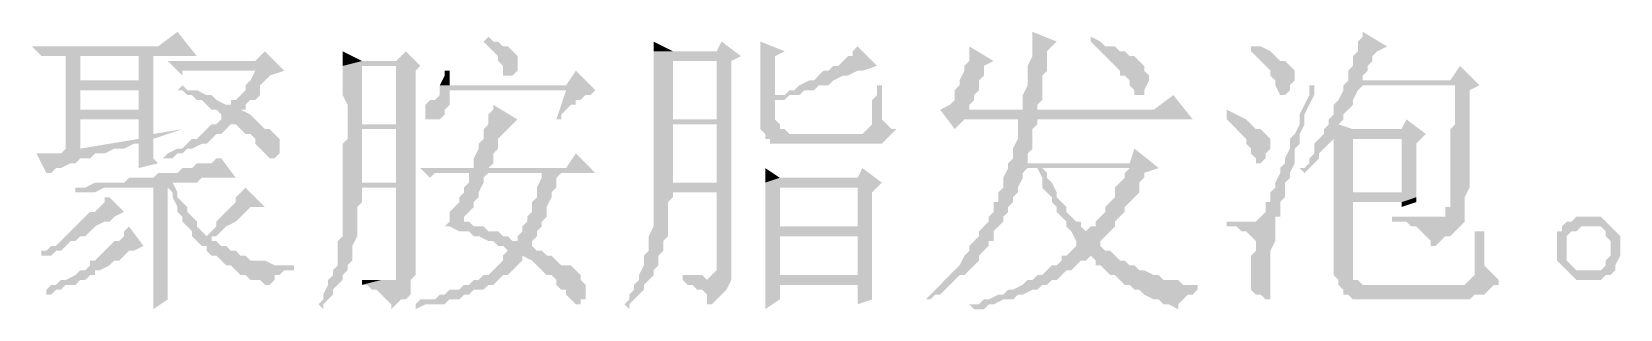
# Model space of a CAD drawing. Header units: millimetres. Extents: x 6 to 291, y 3 to 207.
# Drawn here: x 160.02 to 173.86, y 171.28 to 173.69 of the extents above; entities that cross this region are included whole.
import ezdxf

# ---------------------------------------------------------------- set-up
doc = ezdxf.new("R2010")
doc.units = ezdxf.units.MM

msp = doc.modelspace()

# ---------------------------------------------------------------- hatches: boundary and pattern name
at = {"true_color": 0x00b8b8}
h = msp.add_hatch(color=132, dxfattribs=at)
h.dxf.hatch_style = 2
h.paths.add_polyline_path([(161.289859, 173.693667), (161.120526, 173.566667), (160.019859, 173.566667), (160.104526, 173.482), (161.459192, 173.482)])
h = msp.add_hatch(color=132, dxfattribs=at)
h.dxf.hatch_style = 2
h.paths.add_polyline_path([(163.999192, 173.651333), (163.956859, 173.609), (163.999192, 173.566667), (164.041526, 173.524333), (164.083859, 173.482), (164.083859, 173.439667), (164.126192, 173.397333), (164.126192, 173.312667), (164.210859, 173.312667), (164.253192, 173.355), (164.253192, 173.482), (164.210859, 173.524333), (164.168526, 173.566667), (164.126192, 173.566667), (164.083859, 173.609), (164.041526, 173.609)])
h = msp.add_hatch(color=132, dxfattribs=at)
h.dxf.hatch_style = 2
h.paths.add_polyline_path([(165.438526, 173.609), (165.438526, 173.566667), (165.438526, 173.524333), (165.607859, 173.524333)])
h = msp.add_hatch(color=132, dxfattribs=at)
h.dxf.hatch_style = 2
h.paths.add_polyline_path([(166.031192, 173.609), (165.988859, 173.524333), (165.438526, 173.524333), (165.438526, 173.482), (165.988859, 173.439667), (165.988859, 172.931667), (165.438526, 172.931667), (165.988859, 172.889333), (165.988859, 172.381333), (165.607859, 172.381333), (165.438526, 172.339), (165.988859, 172.296667), (165.988859, 171.619333), (165.946526, 171.577), (165.904192, 171.534667), (165.692526, 171.534667), (165.734859, 171.492333), (165.777192, 171.492333), (165.819526, 171.45), (165.861859, 171.45), (165.904192, 171.407667), (165.904192, 171.323), (165.946526, 171.323), (165.988859, 171.365333), (166.031192, 171.407667), (166.073526, 171.45), (166.115859, 171.534667), (166.115859, 173.439667), (166.200526, 173.482)])
h = msp.add_hatch(color=132, dxfattribs=at)
h.dxf.hatch_style = 2
h.paths.add_polyline_path([(166.369859, 173.609), (166.369859, 173.566667), (166.369859, 173.143333), (166.496859, 173.143333), (166.496859, 173.482), (166.581526, 173.524333)])
h = msp.add_hatch(color=132, dxfattribs=at)
h.dxf.hatch_style = 2
h.paths.add_polyline_path([(168.740526, 173.693667), (168.740526, 173.482), (168.698192, 173.397333), (168.698192, 173.228), (168.655859, 173.143333), (168.655859, 173.016333), (168.190192, 173.016333), (168.782859, 173.016333), (168.782859, 173.058667), (168.825192, 173.101), (168.825192, 173.312667), (168.867526, 173.355), (168.867526, 173.524333), (168.952192, 173.609)])
h = msp.add_hatch(color=132, dxfattribs=at)
h.dxf.hatch_style = 2
h.paths.add_polyline_path([(169.248526, 173.651333), (169.248526, 173.609), (169.290859, 173.566667), (169.333192, 173.524333), (169.375526, 173.482), (169.417859, 173.439667), (169.460192, 173.397333), (169.502526, 173.355), (169.502526, 173.312667), (169.544859, 173.312667), (169.587192, 173.270333), (169.587192, 173.228), (169.629526, 173.185667), (169.629526, 173.143333), (169.714192, 173.143333), (169.714192, 173.185667), (169.756526, 173.270333), (169.756526, 173.312667), (169.714192, 173.355), (169.714192, 173.397333), (169.671859, 173.439667), (169.629526, 173.482), (169.587192, 173.482), (169.544859, 173.524333), (169.502526, 173.524333), (169.460192, 173.566667), (169.375526, 173.566667), (169.333192, 173.609)])
h = msp.add_hatch(color=132, dxfattribs=at)
h.dxf.hatch_style = 2
h.paths.add_polyline_path([(171.619192, 173.693667), (171.619192, 173.651333), (171.576859, 173.609), (171.576859, 173.524333), (171.534526, 173.482), (171.534526, 173.397333), (171.492192, 173.355), (171.492192, 173.270333), (171.449859, 173.228), (172.423526, 173.228), (172.423526, 172.889333), (172.381192, 172.847), (172.381192, 172.423667), (172.381192, 172.169667), (172.338859, 172.169667), (172.338859, 172.085), (172.254192, 172.085), (172.508192, 172.042667), (172.508192, 172.254333), (172.550526, 172.339), (172.550526, 172.423667), (172.550526, 173.185667), (172.635192, 173.228), (171.619192, 173.270333), (171.619192, 173.312667), (171.661526, 173.355), (171.661526, 173.397333), (171.703859, 173.439667), (171.703859, 173.482), (171.746192, 173.524333), (171.830859, 173.566667)])
h = msp.add_hatch(color=132, dxfattribs=at)
h.dxf.hatch_style = 2
h.paths.add_polyline_path([(160.316192, 173.482), (160.316192, 172.677667), (160.273859, 172.635333), (160.062192, 172.635333), (160.146859, 172.466), (160.189192, 172.466), (160.231526, 172.508333), (160.273859, 172.508333), (160.358526, 172.550667), (160.400859, 172.550667), (160.443192, 172.593), (160.527859, 172.593), (160.570192, 172.635333), (160.654859, 172.635333), (160.739526, 172.677667), (160.781859, 172.677667), (160.443192, 172.677667), (160.443192, 172.931667), (160.951192, 172.931667), (160.443192, 173.016333), (160.443192, 173.185667), (160.951192, 173.185667), (160.443192, 173.270333), (160.443192, 173.482), (160.951192, 173.482)])
h = msp.add_hatch(color=132, dxfattribs=at)
h.dxf.hatch_style = 2
h.paths.add_polyline_path([(161.078192, 173.482), (160.316192, 173.482), (160.951192, 173.482), (160.951192, 173.270333), (160.443192, 173.270333), (160.951192, 173.185667), (160.951192, 173.016333), (160.443192, 173.016333), (160.951192, 172.931667), (160.951192, 172.762333), (161.078192, 172.804667)])
h = msp.add_hatch(color=132, dxfattribs=at)
h.dxf.hatch_style = 2
h.paths.add_polyline_path([(162.051859, 173.524333), (161.967192, 173.439667), (161.205192, 173.439667), (161.332192, 173.312667), (161.332192, 173.355), (162.221192, 173.355)])
h = msp.add_hatch(color=132, dxfattribs=at)
h.dxf.hatch_style = 2
h.paths.add_polyline_path([(163.279526, 173.524333), (163.194859, 173.439667), (162.898526, 173.439667), (162.729192, 173.397333), (162.729192, 173.143333), (162.771526, 173.058667), (162.771526, 172.847), (162.898526, 172.889333), (162.898526, 173.397333), (163.406526, 173.397333)])
h = msp.add_hatch(color=132, dxfattribs=at)
h.dxf.hatch_style = 2
h.paths.add_polyline_path([(162.729192, 173.524333), (162.729192, 173.397333), (162.898526, 173.439667)])
h = msp.add_hatch(color=132, dxfattribs=at)
h.dxf.hatch_style = 2
h.paths.add_polyline_path([(165.438526, 173.482), (165.438526, 172.931667), (165.607859, 172.931667), (165.607859, 173.439667), (165.988859, 173.439667)])
h = msp.add_hatch(color=132, dxfattribs=at)
h.dxf.hatch_style = 2
h.paths.add_polyline_path([(167.216526, 173.566667), (167.174192, 173.524333), (167.174192, 173.482), (167.131859, 173.482), (167.089526, 173.439667), (167.047192, 173.397333), (167.004859, 173.397333), (166.962526, 173.355), (166.920192, 173.355), (166.877859, 173.312667), (166.835526, 173.270333), (166.793192, 173.270333), (166.708526, 173.228), (166.666192, 173.185667), (166.623859, 173.185667), (166.581526, 173.143333), (166.369859, 173.143333), (166.369859, 172.847), (166.412192, 172.804667), (166.666192, 172.804667), (166.623859, 172.804667), (166.581526, 172.847), (166.539192, 172.847), (166.539192, 172.889333), (166.496859, 172.931667), (166.496859, 173.101), (166.581526, 173.101), (166.623859, 173.143333), (166.708526, 173.143333), (166.750859, 173.185667), (166.835526, 173.185667), (166.877859, 173.228), (166.962526, 173.228), (167.004859, 173.270333), (167.089526, 173.312667), (167.131859, 173.312667), (167.216526, 173.355), (167.258859, 173.355), (167.385859, 173.397333)])
h = msp.add_hatch(color=132, dxfattribs=at)
h.dxf.hatch_style = 2
h.paths.add_polyline_path([(168.190192, 173.566667), (168.190192, 173.439667), (168.147859, 173.397333), (168.147859, 173.355), (168.105526, 173.270333), (168.105526, 173.228), (168.063192, 173.185667), (168.063192, 173.101), (168.020859, 173.058667), (167.936192, 173.016333), (168.782859, 173.016333), (168.190192, 173.016333), (168.190192, 173.058667), (168.232526, 173.101), (168.232526, 173.143333), (168.274859, 173.185667), (168.274859, 173.270333), (168.317192, 173.312667), (168.317192, 173.397333), (168.401859, 173.439667)])
h = msp.add_hatch(color=132, dxfattribs=at)
h.dxf.hatch_style = 2
h.paths.add_polyline_path([(170.687859, 173.566667), (170.645526, 173.566667), (170.645526, 173.524333), (170.687859, 173.482), (170.730192, 173.439667), (170.772526, 173.397333), (170.814859, 173.355), (170.814859, 173.312667), (170.857192, 173.270333), (170.857192, 173.228), (170.899526, 173.143333), (170.941859, 173.143333), (170.984192, 173.185667), (170.984192, 173.228), (171.026526, 173.270333), (171.026526, 173.355), (170.984192, 173.397333), (170.941859, 173.439667), (170.899526, 173.439667), (170.857192, 173.482), (170.814859, 173.524333), (170.730192, 173.566667)])
h = msp.add_hatch(color=132, dxfattribs=at)
h.dxf.hatch_style = 2
h.paths.add_polyline_path([(162.221192, 173.355), (161.967192, 173.355), (161.924859, 173.270333), (161.882526, 173.228), (161.882526, 173.185667), (161.840192, 173.143333), (161.797859, 173.101), (161.755526, 173.101), (161.755526, 173.058667), (161.882526, 173.058667), (161.924859, 173.101), (161.967192, 173.101), (162.009526, 173.143333), (162.009526, 173.228), (162.051859, 173.270333), (162.094192, 173.312667)])
h = msp.add_hatch(color=132, dxfattribs=at)
h.dxf.hatch_style = 2
h.paths.add_polyline_path([(163.406526, 173.397333), (163.194859, 173.397333), (163.194859, 172.889333), (162.898526, 172.889333), (162.771526, 172.847), (163.194859, 172.847), (163.194859, 172.381333), (162.729192, 172.381333), (162.729192, 172.339), (163.194859, 172.339), (163.194859, 171.577), (163.194859, 171.534667), (163.067859, 171.534667), (162.898526, 171.492333), (162.940859, 171.492333), (162.983192, 171.45), (163.025526, 171.45), (163.067859, 171.407667), (163.110192, 171.365333), (163.152526, 171.323), (163.152526, 171.280667), (163.194859, 171.323), (163.237192, 171.365333), (163.279526, 171.365333), (163.321859, 171.407667), (163.321859, 171.534667), (163.364192, 171.577), (163.364192, 173.355)])
h = msp.add_hatch(color=132, dxfattribs=at)
h.dxf.hatch_style = 2
h.paths.add_polyline_path([(164.761192, 173.355), (164.676526, 173.228), (163.575859, 173.228), (163.575859, 173.143333), (163.533526, 173.101), (163.491192, 173.101), (163.448859, 173.058667), (163.448859, 172.974), (163.448859, 172.931667), (163.575859, 172.931667), (163.618192, 172.974), (163.618192, 173.016333), (163.660526, 173.058667), (163.660526, 173.185667), (164.930526, 173.185667)])
h = msp.add_hatch(color=132, dxfattribs=at)
h.dxf.hatch_style = 2
h.paths.add_polyline_path([(163.660526, 173.355), (163.618192, 173.355), (163.618192, 173.312667), (163.575859, 173.228), (163.660526, 173.228)])
h = msp.add_hatch(color=132, dxfattribs=at)
h.dxf.hatch_style = 2
h.paths.add_polyline_path([(172.465859, 173.397333), (172.381192, 173.270333), (171.619192, 173.270333), (172.635192, 173.228)])
h = msp.add_hatch(color=132, dxfattribs=at)
h.dxf.hatch_style = 2
h.paths.add_polyline_path([(161.332192, 173.228), (161.289859, 173.185667), (161.332192, 173.185667), (161.374526, 173.143333), (161.416859, 173.143333), (161.459192, 173.101), (161.501526, 173.101), (161.543859, 173.058667), (161.586192, 173.016333), (161.628526, 173.016333), (161.670859, 172.974), (161.670859, 172.931667), (161.628526, 172.889333), (161.586192, 172.889333), (161.543859, 172.847), (161.501526, 172.804667), (161.459192, 172.762333), (161.416859, 172.762333), (161.374526, 172.72), (161.332192, 172.677667), (161.289859, 172.677667), (161.205192, 172.635333), (161.162859, 172.593), (161.247526, 172.593), (161.289859, 172.635333), (161.332192, 172.635333), (161.374526, 172.677667), (161.416859, 172.677667), (161.501526, 172.72), (161.543859, 172.72), (161.586192, 172.762333), (161.628526, 172.804667), (161.670859, 172.804667), (161.713192, 172.847), (161.755526, 172.889333), (161.967192, 172.931667), (161.924859, 172.974), (161.840192, 173.016333), (161.882526, 173.016333), (161.882526, 173.058667), (161.713192, 173.058667), (161.628526, 173.101), (161.586192, 173.143333), (161.543859, 173.143333), (161.459192, 173.185667), (161.374526, 173.185667)])
h = msp.add_hatch(color=132, dxfattribs=at)
h.dxf.hatch_style = 2
h.paths.add_polyline_path([(164.930526, 173.185667), (164.676526, 173.185667), (164.591859, 172.931667), (164.634192, 172.931667), (164.634192, 172.974), (164.676526, 173.016333), (164.718859, 173.058667), (164.761192, 173.058667), (164.761192, 173.101), (164.803526, 173.101), (164.845859, 173.143333), (164.888192, 173.143333)])
h = msp.add_hatch(color=132, dxfattribs=at)
h.dxf.hatch_style = 2
h.paths.add_polyline_path([(167.428192, 173.228), (167.385859, 173.228), (167.385859, 173.143333), (167.343526, 173.101), (167.343526, 172.931667), (167.343526, 172.889333), (167.301192, 172.847), (167.258859, 172.804667), (166.412192, 172.804667), (166.412192, 172.762333), (166.454526, 172.762333), (166.454526, 172.72), (167.428192, 172.72), (167.470526, 172.762333), (167.512859, 172.804667), (167.555192, 172.847), (167.512859, 172.847), (167.470526, 172.889333), (167.428192, 172.931667), (167.428192, 173.185667)])
h = msp.add_hatch(color=132, dxfattribs=at)
h.dxf.hatch_style = 2
h.paths.add_polyline_path([(171.153526, 173.228), (171.153526, 173.143333), (171.111192, 173.058667), (171.068859, 172.974), (171.068859, 172.889333), (171.026526, 172.804667), (170.984192, 172.762333), (170.984192, 172.677667), (170.941859, 172.593), (170.941859, 172.550667), (170.899526, 172.508333), (170.899526, 172.466), (170.857192, 172.381333), (170.857192, 172.339), (170.814859, 172.296667), (170.814859, 172.212), (170.772526, 172.212), (170.772526, 172.169667), (170.772526, 172.127333), (170.730192, 172.085), (170.687859, 172.042667), (170.603192, 172.042667), (170.857192, 172.042667), (170.857192, 172.085), (170.899526, 172.085), (170.899526, 172.212), (170.941859, 172.254333), (170.941859, 172.381333), (170.984192, 172.423667), (170.984192, 172.466), (171.026526, 172.550667), (171.026526, 172.677667), (171.068859, 172.72), (171.068859, 172.804667), (171.111192, 172.889333), (171.111192, 172.974), (171.153526, 173.058667), (171.195859, 173.143333), (171.195859, 173.228)])
h = msp.add_hatch(color=132, dxfattribs=at)
h.dxf.hatch_style = 2
h.paths.add_polyline_path([(171.449859, 173.228), (171.449859, 173.185667), (171.407526, 173.101), (171.365192, 173.058667), (171.365192, 172.974), (171.322859, 172.931667), (171.322859, 172.889333), (171.280526, 172.847), (171.280526, 172.804667), (171.238192, 172.762333), (171.195859, 172.72), (171.195859, 172.635333), (171.153526, 172.593), (171.153526, 172.550667), (171.111192, 172.508333), (171.068859, 172.508333), (171.111192, 172.466), (171.153526, 172.508333), (171.195859, 172.550667), (171.238192, 172.593), (171.238192, 172.635333), (171.280526, 172.677667), (171.322859, 172.72), (171.365192, 172.762333), (171.365192, 172.804667), (171.534526, 172.847), (171.407526, 172.889333), (171.449859, 172.931667), (171.449859, 172.974), (171.492192, 173.016333), (171.534526, 173.058667), (171.534526, 173.101), (171.576859, 173.185667), (171.619192, 173.228), (172.423526, 173.228)])
h = msp.add_hatch(color=132, dxfattribs=at)
h.dxf.hatch_style = 2
h.paths.add_polyline_path([(164.041526, 173.058667), (164.041526, 173.016333), (163.999192, 172.974), (163.999192, 172.889333), (163.956859, 172.847), (163.956859, 172.762333), (163.914526, 172.72), (163.914526, 172.677667), (163.872192, 172.593), (163.872192, 172.508333), (163.999192, 172.508333), (164.041526, 172.550667), (164.041526, 172.635333), (164.083859, 172.677667), (164.083859, 172.762333), (164.126192, 172.804667), (164.168526, 172.847), (164.253192, 172.931667)])
h = msp.add_hatch(color=132, dxfattribs=at)
h.dxf.hatch_style = 2
h.paths.add_polyline_path([(169.968192, 173.143333), (169.798859, 173.016333), (167.936192, 173.016333), (168.063192, 172.847), (168.147859, 172.931667), (170.137526, 172.931667)])
h = msp.add_hatch(color=132, dxfattribs=at)
h.dxf.hatch_style = 2
h.paths.add_polyline_path([(161.967192, 172.931667), (161.755526, 172.889333), (161.797859, 172.889333), (161.840192, 172.847), (161.882526, 172.804667), (161.924859, 172.804667), (161.967192, 172.762333), (161.967192, 172.72), (162.009526, 172.677667), (162.051859, 172.635333), (162.094192, 172.593), (162.136526, 172.593), (162.178859, 172.635333), (162.178859, 172.762333), (162.136526, 172.804667), (162.094192, 172.847), (162.051859, 172.847), (162.009526, 172.889333)])
h = msp.add_hatch(color=132, dxfattribs=at)
h.dxf.hatch_style = 2
h.paths.add_polyline_path([(165.438526, 172.931667), (165.438526, 172.339), (165.607859, 172.381333), (165.607859, 172.889333), (165.988859, 172.889333)])
h = msp.add_hatch(color=132, dxfattribs=at)
h.dxf.hatch_style = 2
h.paths.add_polyline_path([(168.782859, 172.931667), (168.613526, 172.931667), (168.613526, 172.762333), (168.571192, 172.677667), (168.571192, 172.593), (168.528859, 172.550667), (168.698192, 172.550667), (168.698192, 172.635333), (168.740526, 172.677667), (168.740526, 172.847), (168.782859, 172.889333)])
h = msp.add_hatch(color=132, dxfattribs=at)
h.dxf.hatch_style = 2
h.paths.add_polyline_path([(170.433859, 173.016333), (170.433859, 172.931667), (170.476192, 172.889333), (170.518526, 172.847), (170.560859, 172.804667), (170.603192, 172.762333), (170.603192, 172.72), (170.645526, 172.677667), (170.645526, 172.635333), (170.687859, 172.593), (170.687859, 172.550667), (170.730192, 172.550667), (170.772526, 172.593), (170.772526, 172.635333), (170.814859, 172.677667), (170.814859, 172.762333), (170.772526, 172.804667), (170.730192, 172.847), (170.687859, 172.847), (170.645526, 172.889333), (170.603192, 172.931667), (170.518526, 172.974)])
h = msp.add_hatch(color=132, dxfattribs=at)
h.dxf.hatch_style = 2
h.paths.add_polyline_path([(172.000192, 172.931667), (171.957859, 172.847), (171.534526, 172.847), (171.365192, 172.804667), (171.365192, 171.577), (171.407526, 171.534667), (171.407526, 171.492333), (171.661526, 171.492333), (171.619192, 171.492333), (171.576859, 171.534667), (171.534526, 171.534667), (171.534526, 172.212), (171.957859, 172.212), (172.084859, 172.254333), (172.084859, 172.296667), (171.534526, 172.296667), (171.534526, 172.762333), (171.957859, 172.762333), (172.169526, 172.804667)])
h = msp.add_hatch(color=132, dxfattribs=at)
h.dxf.hatch_style = 2
h.paths.add_polyline_path([(161.332192, 172.847), (161.078192, 172.804667), (160.951192, 172.762333), (160.443192, 172.677667), (160.824192, 172.677667), (160.908859, 172.72), (160.951192, 172.72), (161.078192, 172.762333)])
h = msp.add_hatch(color=132, dxfattribs=at)
h.dxf.hatch_style = 2
h.paths.add_polyline_path([(161.078192, 172.762333), (160.951192, 172.72), (160.951192, 172.508333), (161.120526, 172.550667), (161.078192, 172.593), (161.078192, 172.677667)])
h = msp.add_hatch(color=132, dxfattribs=at)
h.dxf.hatch_style = 2
h.paths.add_polyline_path([(162.771526, 172.847), (162.771526, 172.762333), (162.729192, 172.72), (162.729192, 172.381333), (162.898526, 172.381333), (162.898526, 172.847), (163.194859, 172.847)])
h = msp.add_hatch(color=132, dxfattribs=at)
h.dxf.hatch_style = 2
h.paths.add_polyline_path([(172.169526, 172.804667), (171.957859, 172.762333), (171.957859, 172.296667), (171.534526, 172.296667), (172.084859, 172.296667), (172.084859, 172.72)])
h = msp.add_hatch(color=132, dxfattribs=at)
h.dxf.hatch_style = 2
h.paths.add_polyline_path([(164.761192, 172.635333), (164.676526, 172.508333), (163.406526, 172.508333), (163.491192, 172.423667), (163.533526, 172.466), (164.930526, 172.466)])
h = msp.add_hatch(color=132, dxfattribs=at)
h.dxf.hatch_style = 2
h.paths.add_polyline_path([(169.629526, 172.677667), (169.587192, 172.550667), (168.528859, 172.550667), (168.528859, 172.508333), (168.486526, 172.423667), (168.486526, 172.339), (168.444192, 172.296667), (168.444192, 172.212), (168.401859, 172.212), (168.401859, 172.127333), (168.359526, 172.085), (168.359526, 172.042667), (168.317192, 172.000333), (168.274859, 171.958), (168.274859, 171.915667), (168.232526, 171.873333), (168.190192, 171.831), (168.190192, 171.788667), (168.147859, 171.746333), (168.105526, 171.661667), (168.063192, 171.619333), (168.020859, 171.577), (167.978526, 171.534667), (167.936192, 171.492333), (167.893859, 171.45), (167.851526, 171.407667), (167.809192, 171.365333), (167.851526, 171.365333), (167.893859, 171.407667), (167.936192, 171.407667), (167.978526, 171.45), (168.020859, 171.492333), (168.063192, 171.534667), (168.105526, 171.577), (168.147859, 171.577), (168.190192, 171.619333), (168.232526, 171.661667), (168.274859, 171.704), (168.274859, 171.746333), (168.317192, 171.788667), (168.359526, 171.831), (168.359526, 171.873333), (168.401859, 171.873333), (168.401859, 171.958), (168.444192, 172.000333), (168.486526, 172.042667), (168.486526, 172.085), (168.528859, 172.127333), (168.528859, 172.169667), (168.571192, 172.212), (168.571192, 172.254333), (168.613526, 172.296667), (168.613526, 172.339), (168.655859, 172.423667), (168.655859, 172.466), (168.698192, 172.508333), (169.841192, 172.508333)])
h = msp.add_hatch(color=132, dxfattribs=at)
h.dxf.hatch_style = 2
h.paths.add_polyline_path([(161.670859, 172.593), (161.628526, 172.593), (161.586192, 172.550667), (161.459192, 172.550667), (161.416859, 172.508333), (161.332192, 172.508333), (161.289859, 172.466), (161.120526, 172.466), (161.078192, 172.423667), (160.866526, 172.423667), (160.824192, 172.381333), (160.570192, 172.381333), (161.205192, 172.339), (161.247526, 172.296667), (161.247526, 172.254333), (161.289859, 172.169667), (161.289859, 172.127333), (161.332192, 172.085), (161.332192, 172.042667), (161.374526, 172.000333), (161.416859, 171.958), (161.416859, 171.915667), (161.459192, 171.873333), (161.501526, 171.831), (161.543859, 171.831), (161.543859, 171.788667), (161.586192, 171.746333), (161.628526, 171.746333), (161.670859, 171.704), (161.713192, 171.661667), (161.755526, 171.661667), (161.797859, 171.619333), (161.840192, 171.577), (161.882526, 171.577), (161.924859, 171.534667), (162.009526, 171.534667), (162.051859, 171.492333), (162.094192, 171.492333), (162.136526, 171.534667), (162.136526, 171.577), (162.178859, 171.577), (162.221192, 171.619333), (162.305859, 171.619333), (162.305859, 171.661667), (162.136526, 171.661667), (162.051859, 171.704), (161.924859, 171.704), (161.882526, 171.746333), (161.840192, 171.746333), (161.797859, 171.788667), (161.755526, 171.788667), (161.713192, 171.831), (161.670859, 171.831), (161.628526, 171.873333), (161.586192, 171.873333), (161.586192, 171.915667), (161.628526, 171.915667), (161.543859, 171.915667), (161.501526, 171.958), (161.459192, 172.000333), (161.459192, 172.042667), (161.416859, 172.085), (161.374526, 172.127333), (161.374526, 172.169667), (161.332192, 172.212), (161.289859, 172.254333), (161.289859, 172.296667), (161.247526, 172.381333), (161.459192, 172.381333), (161.501526, 172.423667), (161.797859, 172.423667)])
h = msp.add_hatch(color=132, dxfattribs=at)
h.dxf.hatch_style = 2
h.paths.add_polyline_path([(166.412192, 172.508333), (166.412192, 172.381333), (166.539192, 172.423667)])
h = msp.add_hatch(color=132, dxfattribs=at)
h.dxf.hatch_style = 2
h.paths.add_polyline_path([(167.258859, 172.508333), (167.216526, 172.423667), (166.539192, 172.423667), (166.412192, 172.381333), (166.412192, 172.339), (167.216526, 172.339), (167.216526, 172.000333), (166.539192, 172.000333), (166.412192, 171.958), (167.216526, 171.915667), (167.216526, 171.577), (166.539192, 171.577), (167.343526, 171.534667), (167.343526, 172.296667), (167.428192, 172.381333)])
h = msp.add_hatch(color=132, dxfattribs=at)
h.dxf.hatch_style = 2
h.paths.add_polyline_path([(168.825192, 172.508333), (168.782859, 172.508333), (168.825192, 172.423667), (168.825192, 172.339), (168.867526, 172.296667), (168.909859, 172.254333), (168.909859, 172.212), (168.952192, 172.169667), (168.952192, 172.127333), (168.994526, 172.085), (169.036859, 172.042667), (169.036859, 172.000333), (169.079192, 171.958), (169.206192, 171.958), (169.163859, 172.000333), (169.163859, 172.042667), (169.121526, 172.042667), (169.079192, 172.085), (169.036859, 172.127333), (169.036859, 172.169667), (168.994526, 172.212), (168.952192, 172.254333), (168.952192, 172.296667), (168.909859, 172.381333), (168.867526, 172.423667), (168.867526, 172.466)])
h = msp.add_hatch(color=132, dxfattribs=at)
h.dxf.hatch_style = 2
h.paths.add_polyline_path([(169.841192, 172.508333), (169.587192, 172.508333), (169.544859, 172.466), (169.544859, 172.423667), (169.502526, 172.381333), (169.460192, 172.339), (169.460192, 172.254333), (169.417859, 172.212), (169.375526, 172.169667), (169.375526, 172.127333), (169.333192, 172.085), (169.290859, 172.042667), (169.290859, 172.000333), (169.248526, 172.000333), (169.206192, 171.958), (169.079192, 171.958), (169.121526, 171.873333), (169.121526, 171.831), (169.079192, 171.788667), (169.036859, 171.746333), (169.248526, 171.746333), (169.290859, 171.704), (169.290859, 171.661667), (169.333192, 171.661667), (169.375526, 171.619333), (169.417859, 171.577), (169.460192, 171.577), (169.502526, 171.534667), (169.544859, 171.492333), (169.587192, 171.492333), (169.629526, 171.45), (169.671859, 171.45), (169.714192, 171.407667), (169.798859, 171.365333), (169.841192, 171.365333), (169.883526, 171.323), (169.925859, 171.323), (170.010526, 171.280667), (170.010526, 171.323), (170.052859, 171.365333), (170.095192, 171.407667), (170.137526, 171.407667), (170.179859, 171.45), (170.179859, 171.492333), (170.052859, 171.492333), (170.010526, 171.534667), (169.883526, 171.534667), (169.841192, 171.577), (169.798859, 171.577), (169.714192, 171.619333), (169.671859, 171.619333), (169.629526, 171.661667), (169.587192, 171.661667), (169.544859, 171.704), (169.502526, 171.704), (169.460192, 171.746333), (169.417859, 171.788667), (169.375526, 171.788667), (169.333192, 171.831), (169.333192, 171.873333), (169.375526, 171.915667), (169.417859, 171.958), (169.460192, 172.000333), (169.460192, 172.042667), (169.502526, 172.085), (169.544859, 172.127333), (169.544859, 172.169667), (169.587192, 172.212), (169.629526, 172.254333), (169.671859, 172.296667), (169.671859, 172.381333), (169.714192, 172.423667), (169.714192, 172.466)])
h = msp.add_hatch(color=132, dxfattribs=at)
h.dxf.hatch_style = 2
h.paths.add_polyline_path([(160.570192, 172.381333), (160.485526, 172.339), (160.400859, 172.339), (160.400859, 172.296667), (160.570192, 172.296667), (160.654859, 172.339), (161.205192, 172.339)])
h = msp.add_hatch(color=132, dxfattribs=at)
h.dxf.hatch_style = 2
h.paths.add_polyline_path([(163.829859, 172.466), (163.829859, 172.381333), (163.787526, 172.339), (163.787526, 172.296667), (163.745192, 172.254333), (163.745192, 172.212), (163.702859, 172.169667), (163.660526, 172.127333), (163.660526, 172.042667), (163.618192, 172.000333), (163.660526, 172.000333), (163.745192, 171.958), (163.829859, 171.958), (163.872192, 171.915667), (163.914526, 171.915667), (163.999192, 171.873333), (164.041526, 171.873333), (164.083859, 171.831), (164.126192, 171.831), (164.168526, 171.788667), (164.210859, 171.788667), (164.168526, 171.788667), (164.126192, 171.746333), (164.126192, 171.704), (164.083859, 171.661667), (164.041526, 171.619333), (163.999192, 171.577), (163.956859, 171.577), (163.914526, 171.534667), (163.872192, 171.534667), (163.829859, 171.492333), (163.787526, 171.492333), (163.745192, 171.45), (163.660526, 171.45), (163.618192, 171.407667), (163.575859, 171.407667), (163.533526, 171.365333), (163.406526, 171.365333), (163.364192, 171.323), (163.364192, 171.280667), (163.448859, 171.323), (163.618192, 171.323), (163.660526, 171.365333), (163.745192, 171.365333), (163.787526, 171.407667), (163.829859, 171.407667), (163.872192, 171.45), (163.956859, 171.45), (163.999192, 171.492333), (164.041526, 171.492333), (164.083859, 171.534667), (164.126192, 171.577), (164.168526, 171.577), (164.210859, 171.619333), (164.253192, 171.661667), (164.295526, 171.704), (164.295526, 171.746333), (164.507192, 171.746333), (164.464859, 171.788667), (164.422526, 171.788667), (164.380192, 171.831), (164.380192, 171.873333), (164.210859, 171.873333), (164.168526, 171.915667), (164.126192, 171.915667), (164.083859, 171.958), (163.999192, 171.958), (163.956859, 172.000333), (163.872192, 172.000333), (163.829859, 172.042667), (163.787526, 172.042667), (163.787526, 172.085), (163.829859, 172.127333), (163.872192, 172.169667), (163.872192, 172.212), (163.914526, 172.254333), (163.914526, 172.296667), (163.956859, 172.381333), (163.956859, 172.423667), (163.999192, 172.466), (164.464859, 172.466)])
h = msp.add_hatch(color=132, dxfattribs=at)
h.dxf.hatch_style = 2
h.paths.add_polyline_path([(164.634192, 172.466), (163.829859, 172.466), (164.464859, 172.466), (164.464859, 172.423667), (164.422526, 172.339), (164.422526, 172.254333), (164.380192, 172.212), (164.380192, 172.127333), (164.337859, 172.085), (164.337859, 172.042667), (164.295526, 172.000333), (164.295526, 171.958), (164.253192, 171.915667), (164.253192, 171.873333), (164.380192, 171.873333), (164.422526, 171.915667), (164.422526, 171.958), (164.464859, 172.000333), (164.464859, 172.042667), (164.507192, 172.085), (164.507192, 172.169667), (164.549526, 172.254333), (164.549526, 172.296667), (164.591859, 172.339), (164.591859, 172.423667)])
h = msp.add_hatch(color=132, dxfattribs=at)
h.dxf.hatch_style = 2
h.paths.add_polyline_path([(160.697192, 172.254333), (160.654859, 172.254333), (160.654859, 172.212), (160.612526, 172.169667), (160.570192, 172.127333), (160.527859, 172.127333), (160.485526, 172.085), (160.443192, 172.042667), (160.400859, 172.000333), (160.358526, 171.958), (160.316192, 171.915667), (160.273859, 171.873333), (160.231526, 171.831), (160.189192, 171.831), (160.146859, 171.788667), (160.104526, 171.788667), (160.104526, 171.746333), (160.189192, 171.746333), (160.231526, 171.788667), (160.273859, 171.788667), (160.316192, 171.831), (160.358526, 171.873333), (160.400859, 171.873333), (160.443192, 171.915667), (160.485526, 171.915667), (160.527859, 171.958), (160.570192, 172.000333), (160.654859, 172.042667), (160.697192, 172.042667), (160.739526, 172.085), (160.824192, 172.127333)])
h = msp.add_hatch(color=132, dxfattribs=at)
h.dxf.hatch_style = 2
h.paths.add_polyline_path([(161.205192, 172.339), (161.078192, 172.339), (161.078192, 171.280667), (161.205192, 171.365333), (161.205192, 171.577)])
h = msp.add_hatch(color=132, dxfattribs=at)
h.dxf.hatch_style = 2
h.paths.add_polyline_path([(161.882526, 172.339), (161.840192, 172.296667), (161.797859, 172.254333), (161.797859, 172.212), (161.755526, 172.169667), (161.713192, 172.127333), (161.670859, 172.085), (161.628526, 172.042667), (161.628526, 172.000333), (161.586192, 171.958), (161.543859, 171.915667), (161.628526, 171.915667), (161.670859, 171.958), (161.713192, 172.000333), (161.797859, 172.042667), (161.840192, 172.085), (161.882526, 172.127333), (161.924859, 172.169667), (162.051859, 172.169667)])
h = msp.add_hatch(color=132, dxfattribs=at)
h.dxf.hatch_style = 2
h.paths.add_polyline_path([(162.729192, 172.339), (162.729192, 172.169667), (162.729192, 171.915667), (162.686859, 171.873333), (162.686859, 171.661667), (162.644526, 171.619333), (162.644526, 171.577), (162.602192, 171.534667), (162.602192, 171.492333), (162.559859, 171.407667), (162.559859, 171.365333), (162.517526, 171.323), (162.559859, 171.280667), (162.559859, 171.323), (162.602192, 171.365333), (162.644526, 171.407667), (162.644526, 171.45), (162.686859, 171.492333), (162.729192, 171.534667), (162.729192, 171.577), (162.771526, 171.619333), (162.771526, 171.661667), (162.813859, 171.704), (162.813859, 171.788667), (162.813859, 171.831), (162.856192, 171.915667), (162.856192, 172.169667), (162.898526, 172.212), (162.898526, 172.339), (163.194859, 172.339)])
h = msp.add_hatch(color=132, dxfattribs=at)
h.dxf.hatch_style = 2
h.paths.add_polyline_path([(165.438526, 172.339), (165.438526, 172.127333), (165.438526, 172.042667), (165.438526, 172.000333), (165.396192, 171.915667), (165.396192, 171.788667), (165.353859, 171.746333), (165.353859, 171.661667), (165.311526, 171.577), (165.311526, 171.534667), (165.269192, 171.492333), (165.269192, 171.45), (165.226859, 171.407667), (165.226859, 171.365333), (165.184526, 171.323), (165.226859, 171.280667), (165.226859, 171.323), (165.269192, 171.365333), (165.311526, 171.407667), (165.353859, 171.45), (165.353859, 171.492333), (165.396192, 171.534667), (165.438526, 171.577), (165.438526, 171.619333), (165.480859, 171.661667), (165.480859, 171.746333), (165.523192, 171.788667), (165.523192, 171.873333), (165.565526, 171.915667), (165.565526, 172.212), (165.607859, 172.254333), (165.607859, 172.296667), (165.988859, 172.296667)])
h = msp.add_hatch(color=132, dxfattribs=at)
h.dxf.hatch_style = 2
h.paths.add_polyline_path([(166.412192, 172.339), (166.412192, 171.958), (166.539192, 172.000333), (166.539192, 172.339), (167.216526, 172.339)])
h = msp.add_hatch(color=132, dxfattribs=at)
h.dxf.hatch_style = 2
h.paths.add_polyline_path([(172.084859, 172.254333), (171.957859, 172.212), (171.957859, 172.169667), (172.084859, 172.212)])
h = msp.add_hatch(color=132, dxfattribs=at)
h.dxf.hatch_style = 2
h.paths.add_polyline_path([(171.873192, 172.085), (171.873192, 172.042667), (172.000192, 172.042667), (172.042526, 172.000333), (172.084859, 172.000333), (172.127192, 171.958), (172.169526, 171.915667), (172.211859, 171.873333), (172.211859, 171.831), (172.254192, 171.831), (172.296526, 171.873333), (172.338859, 171.915667), (172.381192, 171.915667), (172.423526, 171.958), (172.465859, 172.000333), (172.508192, 172.042667), (172.254192, 172.085), (171.957859, 172.085)])
h = msp.add_hatch(color=132, dxfattribs=at)
h.dxf.hatch_style = 2
h.paths.add_polyline_path([(173.566526, 172.085), (173.481859, 172.085), (173.439526, 172.042667), (173.397192, 172.042667), (173.354859, 172.000333), (173.354859, 171.958), (173.312526, 171.958), (173.312526, 171.788667), (173.312526, 171.704), (173.354859, 171.661667), (173.397192, 171.619333), (173.566526, 171.619333), (173.481859, 171.619333), (173.439526, 171.661667), (173.397192, 171.704), (173.397192, 171.788667), (173.397192, 171.915667), (173.439526, 171.958), (173.481859, 171.958), (173.524192, 172.000333), (173.778192, 172.000333), (173.735859, 172.042667), (173.693526, 172.085), (173.651192, 172.085)])
h = msp.add_hatch(color=132, dxfattribs=at)
h.dxf.hatch_style = 2
h.paths.add_polyline_path([(160.866526, 172.000333), (160.824192, 171.958), (160.824192, 171.915667), (160.781859, 171.873333), (160.739526, 171.873333), (160.697192, 171.831), (160.654859, 171.788667), (160.612526, 171.746333), (160.570192, 171.704), (160.527859, 171.704), (160.527859, 171.661667), (160.485526, 171.619333), (160.443192, 171.619333), (160.400859, 171.577), (160.316192, 171.534667), (160.273859, 171.534667), (160.231526, 171.492333), (160.189192, 171.492333), (160.146859, 171.45), (160.146859, 171.407667), (160.189192, 171.407667), (160.231526, 171.45), (160.273859, 171.45), (160.316192, 171.492333), (160.400859, 171.492333), (160.443192, 171.534667), (160.485526, 171.534667), (160.527859, 171.577), (160.570192, 171.577), (160.570192, 171.619333), (160.612526, 171.619333), (160.697192, 171.661667), (160.739526, 171.704), (160.781859, 171.704), (160.824192, 171.746333), (160.866526, 171.788667), (160.908859, 171.788667), (160.993526, 171.831)])
h = msp.add_hatch(color=132, dxfattribs=at)
h.dxf.hatch_style = 2
h.paths.add_polyline_path([(166.412192, 171.958), (166.412192, 171.534667), (167.216526, 171.492333), (167.216526, 171.323), (167.343526, 171.365333), (167.343526, 171.534667), (166.539192, 171.577), (166.539192, 171.915667), (167.216526, 171.915667)])
h = msp.add_hatch(color=132, dxfattribs=at)
h.dxf.hatch_style = 2
h.paths.add_polyline_path([(170.433859, 172.042667), (170.433859, 172.000333), (170.518526, 172.000333), (170.560859, 171.958), (170.603192, 171.958), (170.645526, 171.915667), (170.687859, 171.873333), (170.687859, 171.788667), (170.645526, 171.746333), (170.645526, 171.661667), (170.645526, 171.45), (170.687859, 171.407667), (170.730192, 171.407667), (170.772526, 171.365333), (170.814859, 171.365333), (170.814859, 171.407667), (170.814859, 171.704), (170.814859, 171.788667), (170.857192, 171.873333), (170.857192, 172.000333), (170.857192, 172.042667), (170.518526, 172.042667)])
h = msp.add_hatch(color=132, dxfattribs=at)
h.dxf.hatch_style = 2
h.paths.add_polyline_path([(172.677526, 171.958), (172.592859, 171.958), (172.592859, 171.619333), (172.592859, 171.577), (172.550526, 171.534667), (172.508192, 171.492333), (171.407526, 171.492333), (171.449859, 171.45), (171.449859, 171.407667), (171.492192, 171.407667), (171.534526, 171.365333), (172.550526, 171.365333), (172.592859, 171.407667), (172.677526, 171.407667), (172.719859, 171.45), (172.762192, 171.492333), (172.804526, 171.492333), (172.804526, 171.534667), (172.762192, 171.577), (172.719859, 171.619333), (172.677526, 171.661667), (172.677526, 171.873333)])
h = msp.add_hatch(color=132, dxfattribs=at)
h.dxf.hatch_style = 2
h.paths.add_polyline_path([(173.778192, 172.000333), (173.566526, 172.000333), (173.693526, 172.000333), (173.735859, 171.958), (173.735859, 171.915667), (173.778192, 171.873333), (173.778192, 171.746333), (173.735859, 171.704), (173.735859, 171.661667), (173.693526, 171.619333), (173.397192, 171.619333), (173.439526, 171.577), (173.481859, 171.534667), (173.693526, 171.534667), (173.735859, 171.577), (173.778192, 171.577), (173.820526, 171.619333), (173.820526, 171.661667), (173.862859, 171.746333), (173.862859, 171.915667), (173.820526, 171.958)])
h = msp.add_hatch(color=132, dxfattribs=at)
h.dxf.hatch_style = 2
h.paths.add_polyline_path([(164.507192, 171.746333), (164.295526, 171.746333), (164.380192, 171.704), (164.422526, 171.661667), (164.464859, 171.619333), (164.507192, 171.577), (164.549526, 171.577), (164.591859, 171.534667), (164.591859, 171.492333), (164.634192, 171.45), (164.676526, 171.45), (164.676526, 171.407667), (164.718859, 171.365333), (164.761192, 171.323), (164.803526, 171.323), (164.803526, 171.365333), (164.845859, 171.365333), (164.845859, 171.492333), (164.803526, 171.534667), (164.803526, 171.577), (164.761192, 171.619333), (164.718859, 171.661667), (164.634192, 171.661667), (164.591859, 171.704), (164.549526, 171.746333)])
h = msp.add_hatch(color=132, dxfattribs=at)
h.dxf.hatch_style = 2
h.paths.add_polyline_path([(169.036859, 171.746333), (168.994526, 171.746333), (168.994526, 171.704), (168.952192, 171.661667), (168.909859, 171.661667), (168.867526, 171.619333), (168.825192, 171.577), (168.782859, 171.577), (168.740526, 171.534667), (168.698192, 171.534667), (168.655859, 171.492333), (168.571192, 171.45), (168.528859, 171.45), (168.486526, 171.407667), (168.444192, 171.407667), (168.359526, 171.365333), (168.317192, 171.365333), (168.274859, 171.323), (168.190192, 171.323), (168.232526, 171.280667), (168.317192, 171.280667), (168.359526, 171.323), (168.401859, 171.323), (168.486526, 171.365333), (168.571192, 171.365333), (168.613526, 171.407667), (168.655859, 171.407667), (168.740526, 171.45), (168.782859, 171.45), (168.825192, 171.492333), (168.867526, 171.492333), (168.909859, 171.534667), (168.952192, 171.534667), (168.994526, 171.577), (169.036859, 171.619333), (169.079192, 171.619333), (169.121526, 171.661667), (169.163859, 171.704), (169.206192, 171.704), (169.248526, 171.746333)])
h = msp.add_hatch(color=132, dxfattribs=at)
h.dxf.hatch_style = 2
h.paths.add_polyline_path([(162.898526, 171.534667), (162.898526, 171.492333), (163.067859, 171.534667), (162.940859, 171.534667)])
h = msp.add_hatch(color=132, dxfattribs=at)
h.dxf.hatch_style = 2
h.paths.add_polyline_path([(165.692526, 171.577), (165.692526, 171.534667), (165.904192, 171.534667), (165.861859, 171.577), (165.734859, 171.577)])
h = msp.add_hatch(color=132, dxfattribs=at)
h.dxf.hatch_style = 2
h.paths.add_polyline_path([(166.412192, 171.534667), (166.412192, 171.280667), (166.539192, 171.365333), (166.539192, 171.492333), (167.216526, 171.492333)])

doc.saveas('drawing.dxf')
